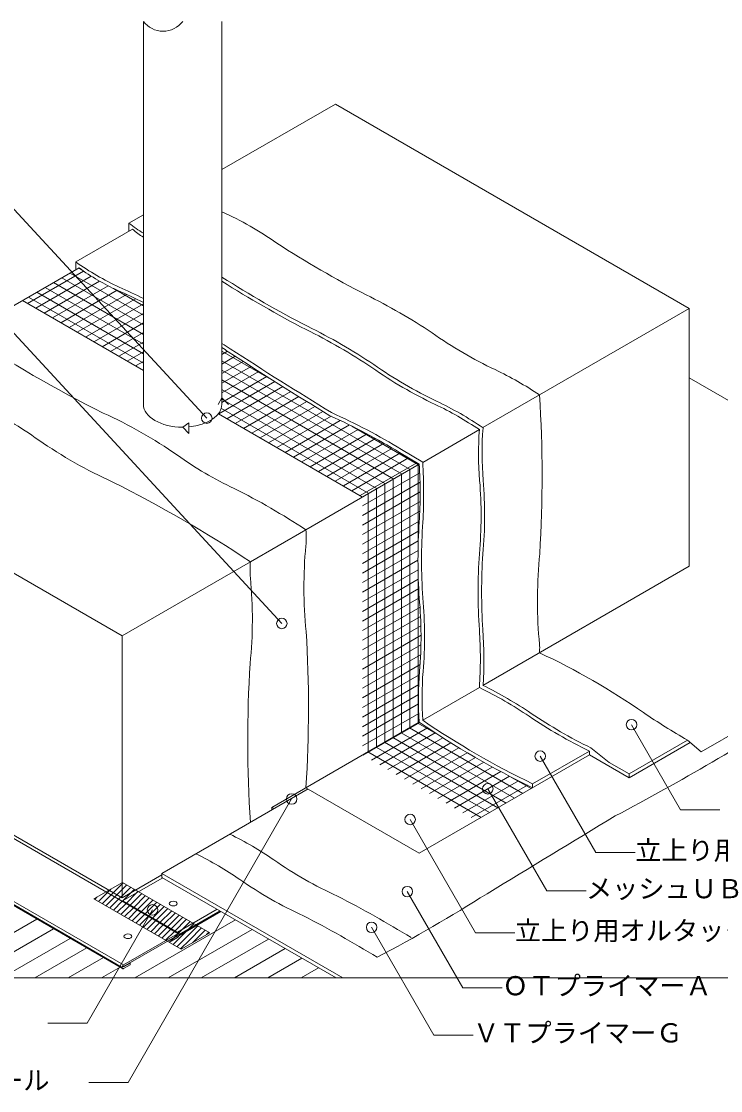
# Model space of a CAD drawing. Units: millimetres, scale not verified. Extents: x -1380 to 1380, y -955 to 955.
# Drawn here: x -177 to 357, y -526 to 290 of the extents above; entities that cross this region are included whole.
import ezdxf
from ezdxf.enums import TextEntityAlignment as Align

# ---------------------------------------------------------------- set-up
doc = ezdxf.new("R2010")
doc.units = ezdxf.units.MM
doc.header["$LTSCALE"] = 7
for name, color, linetype, lineweight in [('0-0_0', 7, 'Continuous', 18), ('0-3_KUTAI', 3, 'Continuous', 18), ('0-4_BOUSUI', 1, 'Continuous', 18), ('0-5_MOJI', 7, 'Continuous', 18), ('0-6_HATCH', 9, 'Continuous', 18), ('0-8_KANAMONO', 4, 'Continuous', 18)]:
    doc.layers.add(name, color=color, linetype=linetype, lineweight=lineweight)
doc.styles.add('ＭＳ ゴシック', font='')
doc.styles.get('ＭＳ ゴシック').set_extended_font_data('MS Gothic')

msp = doc.modelspace()

# ---------------------------------------------------------------- linework, layer by layer
at = {"layer": '0-0_0', "lineweight": 9}
msp.add_lwpolyline([(-700, 320), (700, 320), (700, -440), (-700, -440)], close=True, dxfattribs=at)
at = {"layer": '0-3_KUTAI'}
for p, q in [((-100.365, -178.832), (-2.504, -122.332)), ((-100.365, -378.832), (-70.054, -361.332))]:
    msp.add_line(p, q, dxfattribs=at)
for points in [[(-360.172, -228.832), (-360.172, -28.832), (-100.365, -178.832)], [(-360.172, -228.832), (-100.365, -378.832), (-100.365, -178.832)]]:
    msp.add_lwpolyline(points, dxfattribs=at)
at = {"layer": '0-4_BOUSUI'}
for p, q in [((-24.209, 177.136), (62.448, 227.168)), ((332.648, 71.168), (62.448, 227.168)), ((-95.212, 136.143), (-84.209, 142.495)), ((-135.915, 106.643), (-92.614, 131.643)), ((-95.212, 136.143), (-95.212, 130.143)), ((-135.915, 106.643), (-135.915, 100.643)), ((-84.209, 23.791), (-176.618, 77.143)), ((218.289, 5.143), (332.648, 71.168)), ((332.648, -125.733), (332.648, 71.168)), ((332.648, 18.267), (584.662, -127.233)), ((174.988, -19.857), (218.289, 5.143)), ((83.19, -72.857), (-26.869, -9.314)), ((129.089, -46.357), (172.39, -21.357)), ((126.491, -47.857), (111.503, -38.823)), ((129.103, -46.274), (112.904, -36.51)), ((332.648, -125.733), (174.988, -216.758)), ((341.698, -267.509), (584.662, -127.233)), ((172.39, -218.258), (129.089, -243.258)), ((126.491, -244.758), (13.907, -309.758)), ((286.705, -284.258), (331.305, -258.509)), ((286.705, -287.258), (333.384, -260.309)), ((331.305, -258.509), (341.698, -267.509)), ((213.093, -291.758), (256.395, -266.758)), ((256.395, -266.758), (256.395, -269.758)), ((257.569, -264.329), (271.55, -275.508)), ((126.491, -344.758), (256.395, -269.758)), ((256.395, -269.758), (286.705, -287.258)), ((286.705, -284.258), (271.55, -275.508)), ((286.705, -284.258), (286.705, -287.258)), ((213.093, -294.758), (213.093, -291.758)), ((39.888, -294.758), (126.491, -344.758)), ((13.907, -309.758), (13.907, -311.758)), ((15.64, -310.758), (13.907, -309.758)), ((-70.054, -360.233), (68.107, -440)), ((-70.054, -360.233), (-70.054, -363.233)), ((-70.054, -363.233), (62.91, -440))]:
    msp.add_line(p, q, dxfattribs=at)
for points in [[(-133.317, 102.143), (-219.919, 52.143), (-262.311, 27.668)], [(-19.209, -2.184), (-24.209, 2.816), (-27.176, -2.184)], [(-2.504, -122.332), (39.888, -97.857), (126.491, -47.857)], [(-70.054, -360.233), (-11.164, -326.233), (41.62, -295.758)]]:
    msp.add_lwpolyline(points, dxfattribs=at)
for points in [[(-54.209, -19.505), (-49.413, -24.301), (-49.413, -16.301)], [(-121.948, -379.7), (-55.356, -418.147), (-33.455, -405.503), (-100.047, -367.056)]]:
    msp.add_lwpolyline(points, close=True, dxfattribs=at)
for centre, radius, start, end in [((-129.958, -87.631), 255.547, 54.73465, 65.55548), ((-28.091, 222.322), 109.233, 232.08681, 239.08655), ((-44.519, 188.947), 74.812, 229.99365, 237.95856), ((461.949, 811.806), 821.367, 237.24796, 242.75204), ((-14.694, 277.676), 209.634, 234.67263, 245.17695), ((-39.799, 228.661), 157.329, 233.52952, 245.99299), ((416.05, 785.306), 818.669, 237.46774, 242.75023), ((416.05, 785.306), 821.367, 237.58772, 242.75204), ((-342.492, -444.503), 580.76, 63.5938, 65.73327), ((-342.492, -444.503), 583.464, 63.72558, 65.73388), ((-104.785, -306.802), 432.667, 56.14874, 63.85126), ((-150.684, -333.302), 435.365, 56.14421, 63.84785), ((314.263, 853.315), 962.926, 236.30658, 243.5329), ((-150.684, -333.302), 432.667, 56.14874, 63.85126), ((318.331, 309.654), 315.085, 234.69344, 244.8649), ((-342.492, -444.503), 583.464, 56.20367, 56.94081), ((-342.492, -444.503), 580.76, 56.20184, 56.767), ((1697.471, 2680.988), 3151.597, 236.99086, 238.66057), ((1697.471, 2680.988), 3148.893, 236.9912, 238.65751), ((272.432, 283.154), 315.085, 234.69344, 244.8649), ((272.432, 283.154), 312.387, 234.68717, 244.86639), ((70.261, -215.287), 265.522, 56.1168, 64.51752), ((24.361, -241.787), 268.22, 55.78232, 64.51927), ((-742.637, -56.886), 962.926, 356.4671, 3.69342), ((-314.579, -235.99), 255.547, 53.95013, 65.26535), ((24.361, -241.787), 265.522, 56.1168, 64.51752), ((-269.832, -348.053), 373.059, 55.44449, 65.46142), ((-139.959, -451.618), 483.356, 58.65157, 65.784), ((-139.959, -451.618), 486.06, 58.65232, 65.76413), ((437.302, -39.339), 265.522, 176.1168, 184.51752), ((437.302, -39.339), 262.823, 175.77891, 184.51574), ((47.409, 277.864), 373.059, 235.44449, 245.46142), ((92.156, 165.802), 255.547, 233.95013, 245.26535), ((-242.97, -69.868), 370.116, 356.59051, 3.40949), ((-242.97, -69.868), 372.82, 356.5889, 3.62847), ((-536.686, -923.503), 962.926, 56.30658, 63.5329), ((-141.344, -86.973), 315.085, 354.69344, 4.8649), ((-141.344, -86.973), 317.783, 354.69964, 4.86342), ((-261.467, -556.707), 548.961, 56.7046, 63.2954), ((-43.941, -104.01), 84.055, 355.80198, 4.19802), ((558.181, -120.94), 432.667, 176.14874, 183.85126), ((558.181, -120.94), 429.963, 176.14735, 183.8467), ((372.208, -141.911), 333.833, 174.54276, 185.7559), ((81.325, -128.485), 84.055, 175.80198, 184.19802), ((604.08, -145.175), 432.667, 176.14874, 183.85126), ((604.08, -145.175), 429.969, 176.15329, 183.85081), ((589.825, -151.729), 373.059, 174.53858, 184.55551), ((-334.823, -166.386), 333.833, 354.2441, 5.45724), ((-187.244, -179.142), 315.085, 355.1351, 5.30656), ((-187.244, -179.142), 317.789, 355.13659, 5.30035), ((-888.641, -233.752), 930.531, 356.24098, 3.59582), ((-142.625, -196.247), 315.784, 356.00301, 3.99699), ((-142.625, -196.247), 318.482, 356.32978, 3.99637), ((175.588, -187.97), 42.869, 354.92985, 8.87003), ((-13.108, -686.702), 546.364, 55.31775, 64.94282), ((958.422, -259.204), 962.926, 176.4671, 183.69342), ((391.403, -226.776), 265.522, 175.48248, 183.8832), ((391.403, -226.776), 262.818, 175.48426, 183.59765), ((33.945, -502.075), 315.784, 56.00301, 63.99699), ((33.945, -502.075), 318.482, 56.00219, 63.67022), ((-691.86, 1509.859), 2066.932, 297.92836, 302.61924), ((494.826, 293.216), 651.987, 235.60175, 244.39825), ((494.826, 293.216), 649.283, 235.71768, 244.28386), ((414.268, 59.664), 362.596, 235.81065, 244.18935), ((414.268, 59.664), 359.897, 235.80993, 244.18935), ((606.77, 216.4), 549.016, 235.7508, 239.88473), ((13406.601, -22097.229), 25432.532, 121.08323, 121.34133), ((-134.975, -568.645), 265.522, 55.48248, 63.8832), ((-160.956, -583.645), 265.522, 55.48248, 63.8832), ((195.601, -91.34), 315.085, 235.1351, 245.30656), ((169.62, -106.34), 315.085, 235.1351, 245.30656), ((-295.373, -1084.307), 792.809, 58.37493, 63.04739), ((-480.734, 666.773), 1233.3, 297.79482, 302.29767), ((-321.354, -1099.307), 792.809, 58.37493, 63.04739)]:
    msp.add_arc(centre, radius, start, end, dxfattribs=at)
at = {"layer": '0-5_MOJI'}
for p, q in [((-35.805, -12.577), (-207.22, 172.895)), ((21.523, -169.363), (-213.673, 85.121)), ((288.633, -246.663), (326.133, -311.615)), ((218.864, -270.677), (261.364, -344.289)), ((178.836, -295.623), (223.836, -373.565)), ((29.034, -303.376), (-95.966, -519.882)), ((326.133, -311.615), (356.133, -311.615)), ((119.519, -319.002), (169.519, -405.604)), ((261.364, -344.289), (291.364, -344.289)), ((117.369, -374.075), (159.869, -447.687)), ((223.836, -373.565), (253.836, -373.565)), ((-77.206, -388.025), (-127.206, -474.627)), ((90.07, -401.375), (137.57, -483.647)), ((169.519, -405.604), (199.519, -405.604)), ((159.869, -447.687), (189.869, -447.687)), ((-127.206, -474.627), (-157.206, -474.627)), ((137.57, -483.647), (167.57, -483.647)), ((-95.966, -519.882), (-125.966, -519.882))]:
    msp.add_line(p, q, dxfattribs=at)
for centre in [(-35.805, -12.577), (21.523, -169.363), (288.633, -246.663), (218.864, -270.677), (178.836, -295.623), (29.034, -303.376), (119.519, -319.002), (117.369, -374.075), (-77.206, -388.025), (90.07, -401.375)]:
    msp.add_circle(centre, 4, dxfattribs=at)
at = {"layer": '0-6_HATCH'}
for p, q in [((-172.768, 74.92), (-129.886, 99.678)), ((-84.209, 65.9), (-140.15, 98.198)), ((-129.259, 99.242), (-133.8, 101.864)), ((-166.418, 71.254), (-123.986, 95.752)), ((-160.068, 67.588), (-117.767, 92.011)), ((-84.209, 51.236), (-152.85, 90.866)), ((-84.209, 58.568), (-146.5, 94.532)), ((-84.209, 36.571), (-165.55, 83.533)), ((-84.209, 43.903), (-159.2, 87.199)), ((-153.718, 63.922), (-111.202, 88.468)), ((-147.368, 60.256), (-104.26, 85.144)), ((-141.018, 56.589), (-97.176, 81.902)), ((-84.209, 73.233), (-107.149, 86.477)), ((-84.209, 29.239), (-171.9, 79.867)), ((-134.668, 52.923), (-90.202, 78.595)), ((-128.318, 49.257), (-84.209, 74.723)), ((-121.968, 45.591), (-84.209, 67.391)), ((-115.618, 41.925), (-84.209, 60.059)), ((-109.268, 38.259), (-84.209, 52.726)), ((-102.918, 34.592), (-84.209, 45.394)), ((-96.568, 30.926), (-84.209, 38.061)), ((16.923, 14.844), (-24.209, 38.592)), ((-24.209, 36.041), (-19.986, 38.479)), ((-24.209, 28.708), (-14.012, 34.596)), ((-90.218, 27.26), (-84.209, 30.729)), ((119.657, -51.802), (-24.209, 31.259)), ((-24.209, 21.376), (-8.014, 30.726)), ((-24.209, 14.044), (-2, 26.866)), ((113.307, -55.468), (-24.209, 23.927)), ((-24.209, 6.711), (4.029, 23.015)), ((-24.209, -0.621), (10.075, 19.173)), ((106.957, -59.134), (-24.209, 16.595)), ((-26.718, -9.402), (16.136, 15.34)), ((100.607, -62.801), (-24.209, 9.262)), ((-20.368, -13.068), (22.214, 11.517)), ((94.257, -66.467), (-24.209, 1.93)), ((-14.018, -16.734), (28.307, 7.702)), ((-7.668, -20.4), (34.416, 3.897)), ((-1.318, -24.066), (40.542, 0.102)), ((87.907, -70.133), (-24.652, -5.147)), ((5.032, -27.733), (46.684, -3.685)), ((11.382, -31.399), (52.842, -7.462)), ((17.732, -35.065), (59.126, -11.166)), ((24.082, -38.731), (66.183, -14.424)), ((30.432, -42.397), (73.109, -17.758)), ((36.782, -46.063), (79.91, -21.164)), ((126.007, -48.136), (75.054, -18.718)), ((43.132, -49.73), (86.588, -24.641)), ((49.482, -53.396), (93.147, -28.186)), ((55.832, -57.062), (99.591, -31.798)), ((62.182, -60.728), (105.923, -35.475)), ((68.532, -64.394), (112.149, -39.212)), ((74.882, -68.06), (118.362, -42.957)), ((81.232, -71.727), (124.576, -46.702)), ((125.651, -110.062), (125.651, -48.342)), ((83.19, -79.531), (126.82, -54.341)), ((112.951, -252.576), (112.951, -55.674)), ((119.301, -248.91), (119.301, -52.008)), ((83.19, -86.863), (127.052, -61.539)), ((100.251, -259.908), (100.251, -63.007)), ((106.601, -256.242), (106.601, -59.34)), ((83.19, -94.196), (127.144, -68.818)), ((87.551, -267.24), (87.551, -70.339)), ((93.901, -263.574), (93.901, -66.673)), ((83.19, -101.528), (127.092, -76.181)), ((83.19, -108.86), (126.89, -83.63)), ((83.19, -116.193), (126.532, -91.169)), ((83.19, -123.525), (126.083, -98.761)), ((83.19, -130.858), (125.762, -106.278)), ((83.19, -138.19), (125.574, -113.719)), ((83.19, -145.522), (125.514, -121.086)), ((83.19, -152.855), (125.578, -128.382)), ((83.19, -160.187), (125.762, -135.607)), ((125.651, -245.243), (125.651, -131.819)), ((83.19, -167.519), (126.065, -142.765)), ((83.19, -174.852), (126.481, -149.857)), ((83.19, -182.184), (127.052, -156.86)), ((83.19, -189.516), (127.475, -163.948)), ((83.19, -196.849), (127.739, -171.128)), ((83.19, -204.181), (127.84, -178.402)), ((83.19, -211.513), (127.771, -185.774)), ((83.19, -218.846), (127.525, -193.248)), ((83.19, -226.178), (127.094, -200.83)), ((83.19, -233.51), (126.511, -208.499)), ((83.19, -240.843), (126.097, -216.07)), ((83.19, -248.175), (125.901, -223.515)), ((83.19, -255.507), (125.912, -230.841)), ((83.19, -262.84), (126.121, -238.053)), ((83.548, -269.965), (126.819, -244.983)), ((89.898, -273.631), (132.67, -248.937)), ((96.248, -277.298), (138.595, -252.849)), ((199.195, -302.783), (112.592, -252.783)), ((205.545, -299.117), (118.942, -249.117)), ((142.64, -255.466), (125.292, -245.45)), ((186.495, -310.115), (99.892, -260.115)), ((102.598, -280.964), (144.595, -256.716)), ((192.845, -306.449), (106.242, -256.449)), ((108.948, -284.63), (150.673, -260.54)), ((173.795, -317.447), (87.192, -267.447)), ((180.145, -313.781), (93.542, -263.781)), ((115.298, -288.296), (156.828, -264.318)), ((121.648, -291.962), (163.063, -268.051)), ((127.998, -295.628), (169.379, -271.737)), ((134.348, -299.295), (175.778, -275.375)), ((140.698, -302.961), (182.261, -278.964)), ((147.048, -306.627), (188.83, -282.504)), ((153.398, -310.293), (195.487, -285.993)), ((159.748, -313.959), (202.233, -289.43)), ((166.098, -317.625), (209.072, -292.814)), ((211.895, -295.45), (195.746, -286.127)), ((-115.639, -383.343), (-99.607, -367.31)), ((-118.486, -381.699), (-109.028, -372.241)), ((-112.793, -384.986), (-96.76, -368.954)), ((-100.123, -381.297), (-91.067, -372.241)), ((-97.453, -383.117), (-89.499, -375.163)), ((-89.499, -375.163), (-88.22, -373.884)), ((-121.333, -380.056), (-119.651, -378.374)), ((-107.099, -388.273), (-100.3, -381.474)), ((-104.253, -389.917), (-97.453, -383.117)), ((-100.3, -381.474), (-100.123, -381.297)), ((-165.485, -395.133), (-243.198, -440)), ((-13.944, -395.628), (-90.798, -440)), ((-54.565, -403.091), (-48.367, -396.893)), ((-49.62, -402.636), (-45.521, -398.537)), ((-152.785, -402.465), (-217.798, -440)), ((-1.244, -402.961), (-65.398, -440)), ((-64.4, -412.926), (-57.6, -406.126)), ((-61.553, -414.569), (-54.754, -407.77)), ((-57.6, -406.126), (-54.565, -403.091)), ((-54.754, -407.77), (-51.506, -404.522)), ((-51.506, -404.522), (-50.33, -403.346)), ((-50.33, -403.346), (-49.62, -402.636)), ((-35.99, -406.967), (-34.134, -405.111)), ((-140.085, -409.797), (-192.398, -440)), ((11.456, -410.293), (-39.998, -440)), ((-127.385, -417.13), (-166.998, -440)), ((-114.685, -424.462), (-141.598, -440)), ((24.156, -417.625), (-14.598, -440)), ((-101.985, -431.794), (-116.198, -440)), ((36.856, -424.958), (10.802, -440)), ((49.556, -432.29), (36.202, -440)), ((62.256, -439.622), (61.602, -440))]:
    msp.add_line(p, q, dxfattribs=at)
for points in [[(-109.946, -386.63), (-109.084, -385.767), (-93.913, -370.597)], [(-101.406, -391.56), (-94.607, -384.761), (-85.374, -375.528)], [(-98.56, -393.204), (-91.76, -386.404), (-82.527, -377.171)], [(-95.713, -394.847), (-88.913, -388.048), (-79.68, -378.815)], [(-92.866, -396.491), (-86.067, -389.691), (-76.834, -380.458)], [(-90.02, -398.134), (-83.22, -391.335), (-73.987, -382.102)], [(-87.173, -399.778), (-80.373, -392.978), (-71.14, -383.745)], [(-84.326, -401.421), (-77.527, -394.622), (-68.294, -385.389)], [(-81.48, -403.065), (-74.68, -396.265), (-65.447, -387.032)], [(-78.633, -404.708), (-71.834, -397.909), (-62.601, -388.676)], [(-75.787, -406.352), (-68.987, -399.552), (-59.754, -390.319)], [(-72.94, -407.995), (-66.14, -401.196), (-56.907, -391.963)], [(-70.093, -409.639), (-63.294, -402.839), (-54.061, -393.606)], [(-67.247, -411.282), (-60.447, -404.483), (-51.214, -395.25)], [(-58.707, -416.213), (-51.907, -409.413), (-42.674, -400.18)], [(-55.86, -417.856), (-49.061, -411.057), (-39.828, -401.824)], [(-46.614, -413.1), (-46.214, -412.7), (-36.981, -403.467)]]:
    msp.add_lwpolyline(points, dxfattribs=at)
at = {"layer": '0-8_KANAMONO'}
for p, q in [((-84.209, -2.184), (-84.209, 290.316)), ((-24.209, -2.184), (-24.209, 290.316)), ((-412.438, -201.26), (-57.368, -406.26)), ((-455.435, -226.933), (-100.365, -431.933)), ((-455.435, -227.233), (-100.365, -432.233)), ((-455.131, -227.906), (-100.06, -432.906)), ((-454.396, -225.133), (-99.325, -430.133)), ((-100.06, -381.26), (-69.445, -363.585)), ((-58.102, -405.133), (-99.325, -381.333)), ((-58.102, -405.133), (-27.792, -387.633)), ((-57.157, -407.784), (-25.023, -389.232)), ((-57.063, -406.933), (-25.713, -388.833)), ((-57.063, -407.233), (-25.453, -388.983)), ((-99.325, -430.133), (-58.102, -406.333)), ((-58.102, -407.833), (-58.362, -407.683)), ((-57.063, -406.933), (-57.063, -407.233)), ((-63.125, -411.933), (-64.424, -411.183)), ((-63.125, -410.733), (-63.385, -410.583)), ((-100.365, -432.233), (-100.365, -431.933)), ((-94.302, -428.733), (-94.562, -428.583))]:
    msp.add_line(p, q, dxfattribs=at)
msp.add_lwpolyline([(-58.102, -409.033), (-63.125, -411.933), (-63.125, -410.733), (-58.102, -407.833), (-58.102, -407.533), (-99.325, -431.333), (-99.325, -431.633), (-94.302, -428.733), (-94.302, -429.933), (-99.325, -432.833)], dxfattribs=at)
for centre, radius, start, end in [((-69.209, 301.64), 18.795, 217.05133, 322.94867), ((-99.629, -381.822), 0.723, 145.14004, 152.661), ((-99.8, -381.707), 0.517, 120.26843, 144.81701), ((-99.803, -381.711), 0.518, 95.22559, 119.68897), ((-99.79, -381.918), 0.726, 73.86419, 94.82155), ((-99.898, -382.307), 1.13, 59.51297, 74.04524), ((-58.945, -406.57), 1.666, 48.4431, 59.62249), ((-57.529, -407.307), 1.13, 105.95476, 120.48703), ((-59.279, -406.95), 2.171, 38.40443, 48.49452), ((-57.638, -406.918), 0.726, 85.17845, 106.13581), ((-59.571, -407.183), 2.545, 30.04574, 38.43673), ((-57.624, -406.711), 0.518, 60.31103, 84.77441), ((-57.628, -406.707), 0.517, 35.18299, 59.73157), ((-59.502, -407.146), 2.467, 21.42951, 30.08802), ((-59.502, -407.021), 2.467, 329.91198, 338.57049), ((-59.232, -407.046), 2.179, 11.52355, 21.5775), ((-57.799, -406.822), 0.723, 13.82578, 34.85996), ((-59.232, -407.121), 2.179, 338.4225, 348.47645), ((-58.733, -406.945), 1.669, 0.38937, 11.54503), ((-58.179, -406.922), 1.116, 359.4236, 14.13461), ((-58.733, -407.222), 1.669, 348.45497, 359.61063), ((-58.945, -407.596), 1.666, 300.37751, 311.5569), ((-59.279, -407.217), 2.171, 311.50548, 321.59557), ((-59.571, -406.983), 2.545, 321.56327, 329.95426), ((-98.695, -431.945), 1.669, 168.45497, 179.61063), ((-99.248, -432.244), 1.116, 179.4236, 194.13461), ((-98.196, -432.046), 2.179, 158.4225, 168.47645), ((-99.629, -432.344), 0.723, 193.82578, 214.85996), ((-97.926, -432.146), 2.467, 149.91198, 158.57049), ((-97.857, -432.183), 2.545, 141.56327, 149.95426), ((-98.149, -431.95), 2.171, 131.50548, 141.59557), ((-98.483, -431.57), 1.666, 120.37751, 131.5569), ((-99.8, -432.46), 0.517, 215.18299, 239.73157), ((-99.803, -432.456), 0.518, 240.31103, 264.77441), ((-99.79, -432.249), 0.726, 265.17845, 286.13581), ((-99.898, -431.86), 1.13, 285.95476, 300.48703)]:
    msp.add_arc(centre, radius, start, end, dxfattribs=at)
for start_param, end_param in [(6.2831853, 7.8539816), (1.7313718, 3.1415927)]:
    msp.add_ellipse((-54.209, -2.184), major_axis=(-30, 0), ratio=0.57735, start_param=start_param, end_param=end_param, dxfattribs=at)
for centre, major_axis in [((-61.393, -383.233), (-3.062, 0)), ((-96.034, -408.233), (3.062, 0))]:
    msp.add_ellipse(centre, major_axis=major_axis, ratio=0.57735, dxfattribs=at)

# ---------------------------------------------------------------- texts
at = {"layer": '0-5_MOJI', "style": 'ＭＳ ゴシック'}
for s, p in [('立上り用オルタックエース', (291.364, -354.289)), ('メッシュＵＢ', (253.836, -383.565)), ('立上り用オルタックエース', (199.519, -415.604)), ('ＯＴプライマーＡ', (189.869, -457.687)), ('ＶＴプライマーＧ', (167.57, -493.647)), ('ＯＴシール', (-255.915, -529.882))]:
    msp.add_text(s, height=14.66, dxfattribs=at).set_placement(p, align=Align.BOTTOM_LEFT)

doc.saveas('drawing.dxf')
